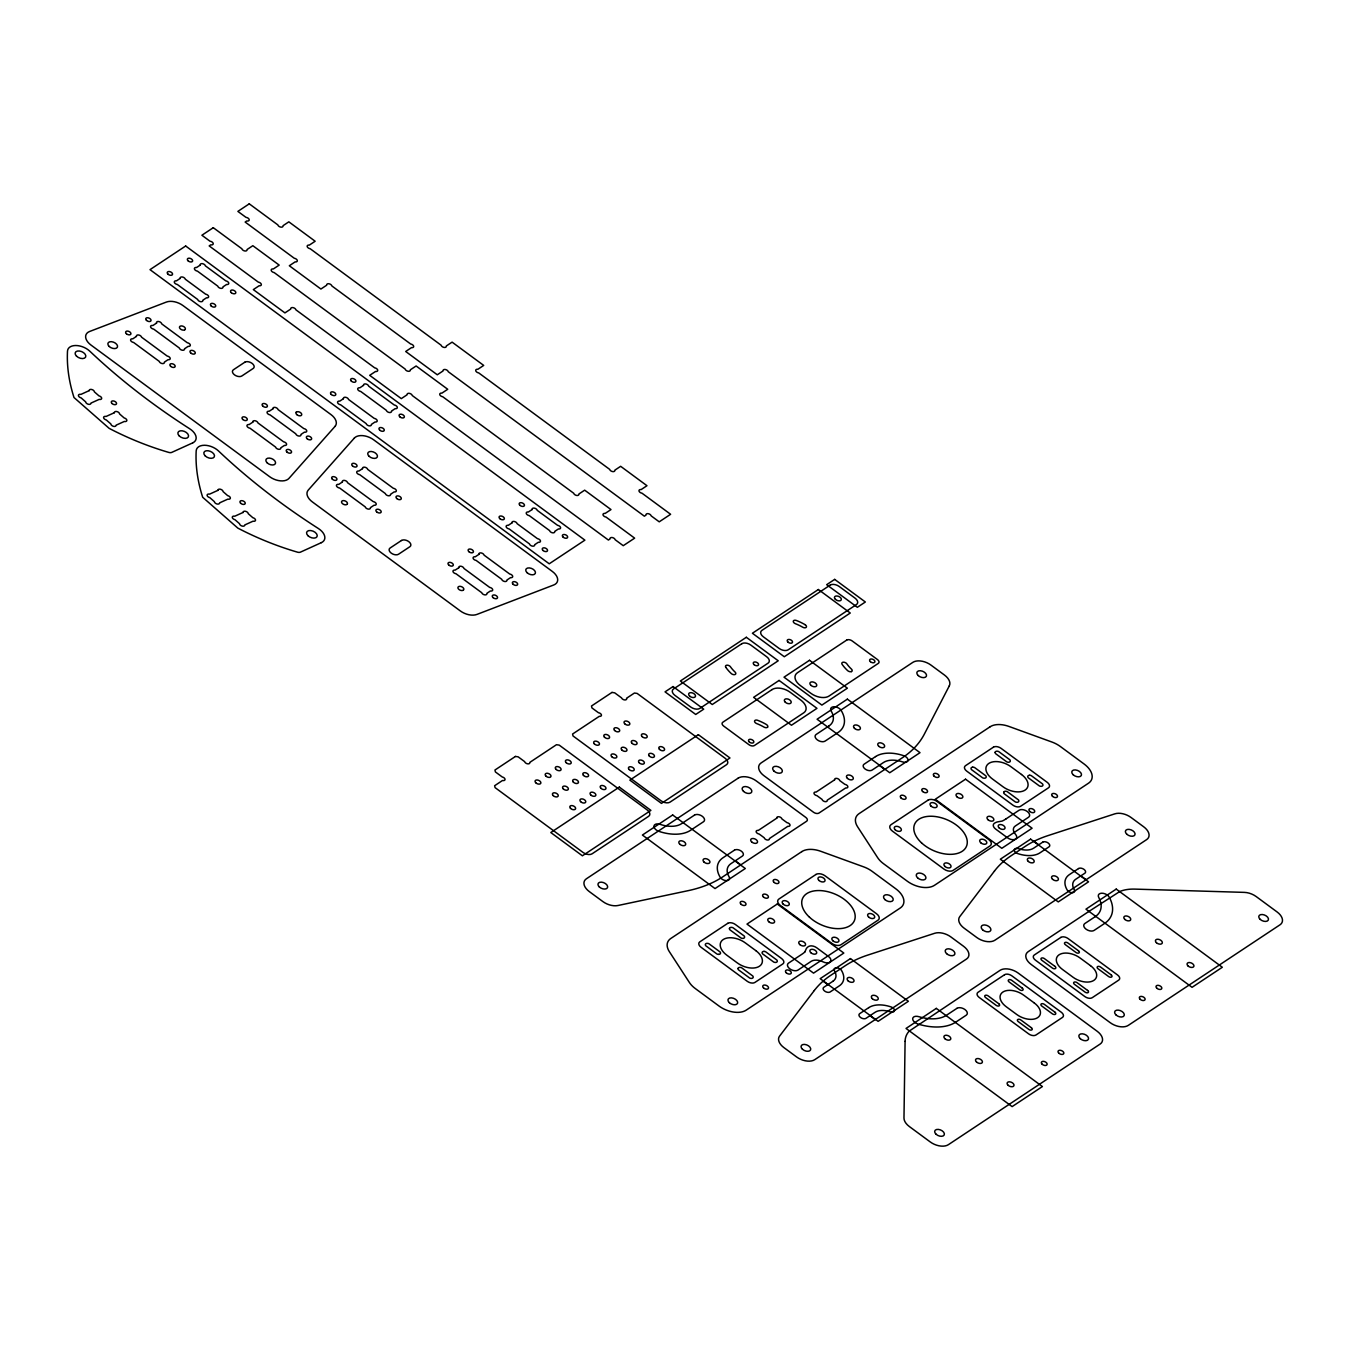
<?xml version="1.0" encoding="UTF-8"?>
<svg xmlns="http://www.w3.org/2000/svg" width="1350" height="1350" viewBox="0 0 1350 1350"><rect width="100%" height="100%" fill="white"/><g stroke="black" fill="none" stroke-linecap="round" stroke-linejoin="round"><path stroke-width="1.5" d="M804.904 951.851L806.372 948.544A17.061 10.193 23.2 0 1 808.093 946.823L808.734 946.418A6.143 3.679 23.2 0 1 816.683 947.751L828.512 956.475A6.143 3.679 23.2 0 1 830.284 961.858A6.143 3.679 23.2 0 1 823.179 961.892A11.036 6.598 23.2 0 0 811.232 961.301L798.002 970.076A6.143 3.679 23.2 0 1 789.851 968.861A6.143 3.679 23.2 0 1 788.535 963.107L801.765 954.332A44.533 26.612 23.2 0 0 804.938 951.868M1005.851 819.011L1019.098 810.236A6.143 3.679 23.2 0 1 1027.232 811.468A6.143 3.679 23.2 0 1 1028.565 817.222L1015.318 825.998A11.036 6.598 23.2 0 0 1015.537 834.367A6.143 3.679 23.2 0 1 1015.116 839.312A6.143 3.679 23.2 0 1 1007.505 837.793L995.676 829.086A6.143 3.679 23.2 0 1 994.174 823.449L994.798 823.028A17.061 10.193 23.2 0 1 997.346 821.931L1002.156 821.07A44.533 26.612 23.2 0 0 1005.834 818.994M972.743 767.171L973.941 767.306A1.957 1.181 23.2 0 1 974.919 767.779L985.449 775.541A1.957 1.181 23.2 0 1 986.091 776.267L986.243 776.942A3.257 1.941 23.2 0 1 984.504 778.224L983.323 778.089A1.957 1.181 23.2 0 1 982.344 777.617L971.798 769.854A1.957 1.181 23.2 0 1 971.173 769.129L971.004 768.454A3.257 1.941 23.2 0 1 972.743 767.171M718.824 954.399L717.626 954.264A1.957 1.181 23.2 0 1 716.631 953.775L706.101 946.013A1.957 1.181 23.2 0 1 705.476 945.304L705.308 944.629A3.257 1.941 23.2 0 1 707.046 943.346L708.227 943.464A1.957 1.181 23.2 0 1 709.222 943.954L719.752 951.716A1.957 1.181 23.2 0 1 720.377 952.425L720.546 953.1A3.257 1.941 23.2 0 1 718.808 954.382M1033.999 841.32L1038.741 844.796M1080.878 875.846L1086.142 879.728M879.525 765.534L884.79 769.416M735.548 860.996L740.812 864.877M823.095 981.146L827.837 984.639M869.974 1015.673L875.239 1019.554M296.274 412.138A4.944 2.953 23.2 0 1 296.595 411.919M184.832 329.754A3.071 1.839 23.2 0 0 184.258 326.953A3.071 1.839 23.2 0 0 180.225 326.194A4.944 2.953 23.2 0 0 179.904 326.396A3.071 1.839 23.2 0 0 180.681 329.198A3.071 1.839 23.2 0 0 184.629 329.889M346.832 504.478A3.071 1.839 23.2 0 1 342.849 503.921A3.071 1.839 23.2 0 1 341.972 501.069A4.944 2.953 23.2 0 1 342.309 500.85A3.071 1.839 23.2 0 1 346.241 501.559A3.071 1.839 23.2 0 1 347.034 504.343M463.202 590.22A3.071 1.839 23.2 0 1 459.219 589.663A3.071 1.839 23.2 0 1 458.342 586.811A4.944 2.953 23.2 0 1 458.663 586.592A3.071 1.839 23.2 0 1 462.611 587.284A3.071 1.839 23.2 0 1 463.404 590.085M905.091 1041.39L903.977 1118.087A13.686 8.184 23.2 0 0 909.377 1126.558L930.251 1141.948A13.686 8.184 23.2 0 0 948.375 1144.682L1100.132 1044.056A13.686 8.184 23.2 0 0 1097.179 1031.265L1018.187 973.063A13.686 8.184 23.2 0 0 1000.063 970.329L909.208 1031.113A41.057 24.536 23.2 0 0 905.091 1041.39M729.422 928.479L729.557 929.323A1.957 1.181 23.2 0 0 730.198 930.032L740.728 937.794A1.957 1.181 23.2 0 0 741.724 938.284L742.686 938.419A3.257 1.941 23.2 0 0 744.592 937.288L744.491 936.444A1.957 1.181 23.2 0 0 743.85 935.736L733.32 927.973A1.957 1.181 23.2 0 0 732.324 927.501L731.362 927.349A3.257 1.941 23.2 0 0 729.456 928.479M738.028 968.49L738.163 969.334A1.957 1.181 23.2 0 0 738.788 970.043L749.334 977.805A1.957 1.181 23.2 0 0 750.313 978.294L751.275 978.429A3.257 1.941 23.2 0 0 753.199 977.299L753.081 976.455A1.957 1.181 23.2 0 0 752.439 975.746L741.909 967.984A1.957 1.181 23.2 0 0 740.914 967.511L739.969 967.359A3.257 1.941 23.2 0 0 738.045 968.507M995.136 752.321L995.271 753.165A1.957 1.181 23.2 0 0 995.895 753.874L1006.442 761.636A1.957 1.181 23.2 0 0 1007.421 762.109L1008.382 762.261A3.257 1.941 23.2 0 0 1010.306 761.113L1010.188 760.286A1.957 1.181 23.2 0 0 1009.547 759.561L999.017 751.815A1.957 1.181 23.2 0 0 998.038 751.326L997.076 751.174A3.257 1.941 23.2 0 0 995.153 752.321M1003.658 792.366L1003.809 793.209A1.957 1.181 23.2 0 0 1004.434 793.918L1014.964 801.681A1.957 1.181 23.2 0 0 1015.959 802.17L1016.921 802.305A3.257 1.941 23.2 0 0 1018.828 801.174L1018.727 800.331A1.957 1.181 23.2 0 0 1018.086 799.622L1007.556 791.859A1.957 1.181 23.2 0 0 1006.56 791.387L1005.598 791.235A3.257 1.941 23.2 0 0 1003.691 792.383M949.337 685.8L924.429 733.961A157.359 94.044 23.2 0 1 902.677 757.553L818.961 813.054A4.101 2.447 23.2 0 1 813.527 812.244L764.016 775.761A13.686 8.184 23.2 0 1 761.062 762.969L912.836 662.361A13.686 8.184 23.2 0 1 930.943 665.077L944.494 675.067A13.686 8.184 23.2 0 1 949.337 685.8M814.32 990.495L779.558 1036.142A13.686 8.184 23.2 0 0 783.928 1047.617L796.601 1056.949A13.686 8.184 23.2 0 0 814.725 1059.683L966.482 959.057A13.686 8.184 23.2 0 0 963.546 946.266L950.873 936.934A13.686 8.184 23.2 0 0 934.706 933.272L867.662 955.125A157.359 94.044 23.2 0 0 845.167 965.773L830.706 975.358A157.359 94.044 23.2 0 0 814.32 990.495M994.478 871.037L959.732 916.684A13.686 8.184 23.2 0 0 964.103 928.159L976.776 937.491A13.686 8.184 23.2 0 0 994.899 940.224L1146.656 839.599A13.686 8.184 23.2 0 0 1143.703 826.808L1131.047 817.476A13.686 8.184 23.2 0 0 1114.881 813.831L1047.819 835.667A157.359 94.044 23.2 0 0 1025.325 846.315L1010.88 855.9A157.359 94.044 23.2 0 0 994.478 871.037M335.07 426.347L288.951 478.406A13.686 8.184 23.2 0 1 269.646 476.702L90.99 345.06A13.686 8.184 23.2 0 1 89.556 331.509L166.371 302.062A13.686 8.184 23.2 0 1 182.976 305.556L330.952 414.568A13.686 8.184 23.2 0 1 335.07 426.347M354.341 438.075L308.222 490.134A13.686 8.184 23.2 0 0 312.356 501.913L460.316 610.926A13.686 8.184 23.2 0 0 476.938 614.419L553.736 584.989A13.686 8.184 23.2 0 0 552.302 571.421L373.646 439.796A13.686 8.184 23.2 0 0 354.341 438.075M185.659 246.004L150.002 269.646L549.231 563.794L584.888 540.152L185.659 246.004M213.283 227.694L201.893 235.238L210.009 241.228A2.734 1.637 23.2 0 1 213.199 243.456A2.734 1.637 23.2 0 1 210.803 244.823L209.166 245.903L258.323 282.133A2.734 1.637 23.2 0 1 261.309 284.327A2.734 1.637 23.2 0 1 259.149 285.744L253.328 289.609L284.934 312.896L290.756 309.032A2.734 1.637 23.2 0 1 292.899 307.598A2.734 1.637 23.2 0 1 295.886 309.808L374.692 367.858A2.734 1.637 23.2 0 1 377.679 370.052A2.734 1.637 23.2 0 1 375.519 371.486L369.698 375.334L401.304 398.621L407.126 394.757A2.734 1.637 23.2 0 1 409.269 393.339A2.734 1.637 23.2 0 1 412.256 395.533L608.394 540.051L610.048 538.954A2.734 1.637 23.2 0 1 612.191 537.536A2.734 1.637 23.2 0 1 615.161 539.73L623.244 545.687L634.635 538.144L606.015 517.05A2.734 1.637 23.2 0 1 603.028 514.856A2.734 1.637 23.2 0 1 605.171 513.422L610.993 509.574L584.668 490.168L578.846 494.032A2.734 1.637 23.2 0 1 576.703 495.45A2.734 1.637 23.2 0 1 573.716 493.256L442.733 396.748A2.734 1.637 23.2 0 1 439.763 394.554A2.734 1.637 23.2 0 1 441.906 393.137L447.727 389.273L416.121 365.985L410.299 369.849A2.734 1.637 23.2 0 1 408.156 371.267A2.734 1.637 23.2 0 1 405.169 369.073L274.185 272.582A2.734 1.637 23.2 0 1 271.215 270.388A2.734 1.637 23.2 0 1 273.358 268.954L279.18 265.089L252.838 245.7L247.016 249.547A2.734 1.637 23.2 0 1 244.873 250.982A2.734 1.637 23.2 0 1 241.903 248.788L213.283 227.694M249.261 203.833L237.87 211.393L246.004 217.367A2.734 1.637 23.2 0 1 249.193 219.611A2.734 1.637 23.2 0 1 246.78 220.961L245.143 222.058L294.3 258.272A2.734 1.637 23.2 0 1 297.287 260.466A2.734 1.637 23.2 0 1 295.144 261.883L289.322 265.748L320.912 289.035L326.734 285.171A2.734 1.637 23.2 0 1 328.877 283.753A2.734 1.637 23.2 0 1 331.864 285.947L410.67 344.014A2.734 1.637 23.2 0 1 413.657 346.207A2.734 1.637 23.2 0 1 411.497 347.625L405.692 351.489L437.282 374.777L443.104 370.913A2.734 1.637 23.2 0 1 445.247 369.495A2.734 1.637 23.2 0 1 448.234 371.689L644.372 516.189L646.026 515.092A2.734 1.637 23.2 0 1 648.169 513.675A2.734 1.637 23.2 0 1 651.156 515.869L659.222 521.826L670.612 514.283L641.992 493.189A2.734 1.637 23.2 0 1 639.006 490.995A2.734 1.637 23.2 0 1 641.149 489.577L646.971 485.713L620.646 466.307L614.824 470.171A2.734 1.637 23.2 0 1 612.681 471.589A2.734 1.637 23.2 0 1 609.694 469.395L478.71 372.904A2.734 1.637 23.2 0 1 475.74 370.693A2.734 1.637 23.2 0 1 477.883 369.276L483.705 365.411L452.098 342.141L446.276 345.988A2.734 1.637 23.2 0 1 444.133 347.423A2.734 1.637 23.2 0 1 441.146 345.229L310.179 248.721A2.734 1.637 23.2 0 1 307.192 246.527A2.734 1.637 23.2 0 1 309.336 245.109L315.157 241.245L288.832 221.839L283.011 225.703A2.734 1.637 23.2 0 1 280.851 227.121A2.734 1.637 23.2 0 1 277.881 224.927L249.261 203.833M180.157 278.404L176.479 280.851A2.734 1.637 23.2 0 0 174.336 282.268A2.734 1.637 23.2 0 0 177.306 284.462L197.691 299.481A2.734 1.637 23.2 0 0 200.661 301.674A2.734 1.637 23.2 0 0 202.804 300.24L206.482 297.81A2.734 1.637 23.2 0 0 208.626 296.392A2.734 1.637 23.2 0 0 205.656 294.199L185.271 279.18A2.734 1.637 23.2 0 0 182.301 276.986A2.734 1.637 23.2 0 0 180.157 278.404M200.256 265.073L196.594 267.519A2.734 1.637 23.2 0 0 194.434 268.937A2.734 1.637 23.2 0 0 197.421 271.131L217.789 286.149A2.734 1.637 23.2 0 0 220.776 288.343A2.734 1.637 23.2 0 0 222.919 286.909L226.597 284.479A2.734 1.637 23.2 0 0 228.741 283.061A2.734 1.637 23.2 0 0 225.771 280.868L205.386 265.849A2.734 1.637 23.2 0 0 202.399 263.655A2.734 1.637 23.2 0 0 200.256 265.073M136.434 336.403L132.773 338.85A2.734 1.637 23.2 0 0 130.613 340.267A2.734 1.637 23.2 0 0 133.599 342.461L159.232 361.361A2.734 1.637 23.2 0 0 162.219 363.555A2.734 1.637 23.2 0 0 164.363 362.121L168.041 359.691A2.734 1.637 23.2 0 0 170.184 358.273A2.734 1.637 23.2 0 0 167.214 356.079L141.564 337.179A2.734 1.637 23.2 0 0 138.578 334.986A2.734 1.637 23.2 0 0 136.434 336.403M156.566 323.072L152.904 325.502A2.734 1.637 23.2 0 0 150.576 326.869A2.734 1.637 23.2 0 0 153.664 329.096L179.347 348.03A2.734 1.637 23.2 0 0 182.334 350.224A2.734 1.637 23.2 0 0 184.477 348.789L188.156 346.359A2.734 1.637 23.2 0 0 190.299 344.942A2.734 1.637 23.2 0 0 187.312 342.748L161.679 323.848A2.734 1.637 23.2 0 0 158.676 321.519A2.734 1.637 23.2 0 0 156.566 323.072M244.772 362.239L233.398 369.782A5.468 3.274 23.2 0 0 234.579 374.912A5.468 3.274 23.2 0 0 241.819 375.992L253.209 368.449A5.468 3.274 23.2 0 0 252.028 363.336A5.468 3.274 23.2 0 0 244.772 362.239M252.804 422.145L249.126 424.575A2.734 1.637 23.2 0 0 246.983 426.009A2.734 1.637 23.2 0 0 249.969 428.203L275.602 447.086A2.734 1.637 23.2 0 0 278.589 449.28A2.734 1.637 23.2 0 0 280.733 447.862L284.411 445.432A2.734 1.637 23.2 0 0 286.554 443.998A2.734 1.637 23.2 0 0 283.584 441.804L257.934 422.921A2.734 1.637 23.2 0 0 254.948 420.727A2.734 1.637 23.2 0 0 252.804 422.145M272.919 408.814L269.241 411.244A2.734 1.637 23.2 0 0 267.098 412.678A2.734 1.637 23.2 0 0 270.067 414.872L295.802 433.822A2.734 1.637 23.2 0 0 298.839 436.033A2.734 1.637 23.2 0 0 300.898 434.498L304.425 432.152A2.734 1.637 23.2 0 0 306.737 430.852A2.734 1.637 23.2 0 0 303.817 428.574L278.049 409.59A2.734 1.637 23.2 0 0 275.062 407.396A2.734 1.637 23.2 0 0 272.919 408.814M343.423 398.706L339.761 401.136A2.734 1.637 23.2 0 0 337.601 402.57A2.734 1.637 23.2 0 0 340.588 404.764L366.221 423.647A2.734 1.637 23.2 0 0 369.208 425.841A2.734 1.637 23.2 0 0 371.351 424.423L375.03 421.993A2.734 1.637 23.2 0 0 377.173 420.559A2.734 1.637 23.2 0 0 374.203 418.365L348.553 399.482A2.734 1.637 23.2 0 0 345.566 397.288A2.734 1.637 23.2 0 0 343.423 398.706M363.538 385.374L359.859 387.804A2.734 1.637 23.2 0 0 357.716 389.239A2.734 1.637 23.2 0 0 360.686 391.433L386.336 410.316A2.734 1.637 23.2 0 0 389.323 412.509A2.734 1.637 23.2 0 0 391.466 411.092L395.145 408.662A2.734 1.637 23.2 0 0 397.288 407.227A2.734 1.637 23.2 0 0 394.301 405.034L368.668 386.151A2.734 1.637 23.2 0 0 365.681 383.957A2.734 1.637 23.2 0 0 363.538 385.374M342.427 481.967L338.766 484.397A2.734 1.637 23.2 0 0 336.454 485.798A2.734 1.637 23.2 0 0 339.609 488.008L365.259 506.891A2.734 1.637 23.2 0 0 368.229 509.085A2.734 1.637 23.2 0 0 370.373 507.667L374.051 505.237A2.734 1.637 23.2 0 0 376.194 503.803A2.734 1.637 23.2 0 0 373.224 501.609L347.541 482.693A2.734 1.637 23.2 0 0 344.503 480.414A2.734 1.637 23.2 0 0 342.427 481.967M362.559 468.619L358.881 471.049A2.734 1.637 23.2 0 0 356.738 472.483A2.734 1.637 23.2 0 0 359.724 474.677L385.358 493.56A2.734 1.637 23.2 0 0 388.344 495.754A2.734 1.637 23.2 0 0 390.488 494.336L394.166 491.906A2.734 1.637 23.2 0 0 396.309 490.472A2.734 1.637 23.2 0 0 393.323 488.278L367.689 469.395A2.734 1.637 23.2 0 0 364.702 467.201A2.734 1.637 23.2 0 0 362.559 468.619M401.473 540.489L390.082 548.033A5.468 3.274 23.2 0 0 391.264 553.146A5.468 3.274 23.2 0 0 398.52 554.242L409.894 546.699A5.468 3.274 23.2 0 0 408.712 541.569A5.468 3.274 23.2 0 0 401.473 540.489M511.971 522.889L508.292 525.319A2.734 1.637 23.2 0 0 506.149 526.736A2.734 1.637 23.2 0 0 509.136 528.93L529.504 543.949A2.734 1.637 23.2 0 0 532.491 546.142A2.734 1.637 23.2 0 0 534.634 544.725L538.312 542.278A2.734 1.637 23.2 0 0 540.456 540.861A2.734 1.637 23.2 0 0 537.469 538.667L517.101 523.648A2.734 1.637 23.2 0 0 514.114 521.454A2.734 1.637 23.2 0 0 511.971 522.889M532.086 509.541L528.407 511.987A2.734 1.637 23.2 0 0 526.264 513.405A2.734 1.637 23.2 0 0 529.234 515.599L549.619 530.617A2.734 1.637 23.2 0 0 552.589 532.811A2.734 1.637 23.2 0 0 554.732 531.394L558.411 528.947A2.734 1.637 23.2 0 0 560.554 527.529A2.734 1.637 23.2 0 0 557.584 525.336L537.199 510.317A2.734 1.637 23.2 0 0 534.229 508.123A2.734 1.637 23.2 0 0 532.086 509.541M458.814 567.692L455.153 570.122A2.734 1.637 23.2 0 0 452.993 571.539A2.734 1.637 23.2 0 0 455.979 573.733L481.764 592.734A2.734 1.637 23.2 0 0 484.852 594.877A2.734 1.637 23.2 0 0 486.844 593.342L490.371 590.996A2.734 1.637 23.2 0 0 492.682 589.646A2.734 1.637 23.2 0 0 489.679 587.402L463.944 568.451A2.734 1.637 23.2 0 0 460.974 566.258A2.734 1.637 23.2 0 0 458.814 567.692M478.929 554.361L475.251 556.791A2.734 1.637 23.2 0 0 473.108 558.208A2.734 1.637 23.2 0 0 476.094 560.402L501.727 579.302A2.734 1.637 23.2 0 0 504.714 581.496A2.734 1.637 23.2 0 0 506.858 580.078L510.536 577.631A2.734 1.637 23.2 0 0 512.679 576.214A2.734 1.637 23.2 0 0 509.693 574.02L484.059 555.12A2.734 1.637 23.2 0 0 481.072 552.926A2.734 1.637 23.2 0 0 478.929 554.361M515.447 756.439L494.961 770.023L495.399 771.93L502.251 776.992A2.734 1.637 23.2 0 1 505.035 779.338A2.734 1.637 23.2 0 1 502.504 780.486L494.64 785.717L495.079 787.624L583.031 852.441A6.834 4.084 23.2 0 0 592.093 853.808L648.624 816.311A6.834 4.084 23.2 0 0 647.156 809.916L559.204 745.116L556.47 744.711L529.791 762.396A2.734 1.637 23.2 0 1 527.648 763.83A2.734 1.637 23.2 0 1 524.661 761.636L518.164 756.844L515.447 756.439M611.989 692.415L591.502 705.999L591.941 707.923L598.438 712.716A2.734 1.637 23.2 0 1 601.425 714.909A2.734 1.637 23.2 0 1 599.282 716.327L572.586 734.029L573.024 735.952L660.994 800.752A6.834 4.084 23.2 0 0 670.056 802.119L726.587 764.64A6.834 4.084 23.2 0 0 725.102 758.244L637.149 693.428L634.433 693.023L626.569 698.237A2.734 1.637 23.2 0 1 624.78 699.941A2.734 1.637 23.2 0 1 621.557 697.883L614.706 692.837L611.989 692.415M746.331 637.284L680.366 681.008L712.26 704.514L778.224 660.774L746.331 637.284M818.37 589.511L752.406 633.251L784.299 656.741L850.264 613.018L818.37 589.511M673.042 686.559L665.044 691.858L695.722 714.454L703.721 709.155L673.042 686.559M834.671 579.386L826.673 584.685L857.351 607.298L865.35 601.999L834.671 579.386M741.774 643.731L673.481 689.006A6.834 4.084 23.2 0 0 674.966 695.402L690.761 707.046A6.834 4.084 23.2 0 0 699.823 708.413L768.116 663.12A6.834 4.084 23.2 0 0 766.648 656.724L750.836 645.097A6.834 4.084 23.2 0 0 741.774 643.731M830.166 585.124L761.873 630.416A6.834 4.084 23.2 0 0 763.341 636.812L779.136 648.439A6.834 4.084 23.2 0 0 788.197 649.806L856.491 604.53A6.834 4.084 23.2 0 0 855.023 598.134L839.227 586.491A6.834 4.084 23.2 0 0 830.166 585.124M779.102 680.434L753.604 697.342L791.471 725.237L816.969 708.345L779.102 680.434M809.511 660.285L784.013 677.177L821.88 705.088L847.378 688.179L809.511 660.285M619.312 787.101L550.8 832.528L582.39 855.799L650.903 810.388L619.312 787.101M698.355 734.687L629.842 780.114L661.449 803.385L729.962 757.974L698.355 734.687M772.099 689.563L722.807 722.25A4.101 2.447 23.2 0 0 723.684 726.081L748.963 744.711A4.101 2.447 23.2 0 0 754.397 745.521L803.689 712.851A13.686 8.184 23.2 0 0 800.752 700.059L790.222 692.297A13.686 8.184 23.2 0 0 772.099 689.563M846.703 640.086L797.411 672.773A13.686 8.184 23.2 0 0 800.364 685.564L810.894 693.326A13.686 8.184 23.2 0 0 829.018 696.06L878.31 663.373A4.101 2.447 23.2 0 0 877.433 659.542L852.137 640.913A4.101 2.447 23.2 0 0 846.703 640.086M672.671 814.978L642.398 835.042L715.028 888.57L745.318 868.506L672.671 814.978M847.361 699.148L817.087 719.229L889.734 772.74L920.008 752.676L847.361 699.148M738.129 778.174L586.373 878.799A13.686 8.184 23.2 0 0 589.309 891.591L602.859 901.564A13.686 8.184 23.2 0 0 617.946 905.513L688.078 890.679A157.359 94.044 23.2 0 0 722.925 876.741L806.642 821.222A4.101 2.447 23.2 0 0 805.764 817.391L756.253 780.908A13.686 8.184 23.2 0 0 738.129 778.174M694.508 815.096L681.548 823.686A24.148 14.428 23.2 0 1 660.15 824.361A5.839 3.493 23.2 0 0 653.974 825.964A5.839 3.493 23.2 0 0 658.783 831.313A35.842 21.414 23.2 0 0 690.542 830.317L703.519 821.728A5.839 3.493 23.2 0 0 702.253 816.261A5.839 3.493 23.2 0 0 694.508 815.096M829.069 725.878L816.109 734.484A5.839 3.493 23.2 0 0 817.374 739.935A5.839 3.493 23.2 0 0 825.103 741.099L838.063 732.51A35.842 21.414 23.2 0 0 841.151 710.404A5.839 3.493 23.2 0 0 833.76 706.759A5.839 3.493 23.2 0 0 831.144 710.977A24.148 14.428 23.2 0 1 829.069 725.878M776.79 818.167L758.312 830.419A2.734 1.637 23.2 0 0 756.169 831.836A2.734 1.637 23.2 0 0 759.156 834.03L764.252 837.793A2.734 1.637 23.2 0 0 767.239 839.987A2.734 1.637 23.2 0 0 769.382 838.569L787.843 826.318A2.734 1.637 23.2 0 0 790.003 824.884A2.734 1.637 23.2 0 0 787.016 822.69L781.92 818.944A2.734 1.637 23.2 0 0 778.933 816.75A2.734 1.637 23.2 0 0 776.79 818.167M834.638 779.811L816.159 792.062A2.734 1.637 23.2 0 0 814.016 793.479A2.734 1.637 23.2 0 0 816.986 795.673L822.099 799.436A2.734 1.637 23.2 0 0 825.069 801.63A2.734 1.637 23.2 0 0 827.212 800.212L845.691 787.961A2.734 1.637 23.2 0 0 847.834 786.544A2.734 1.637 23.2 0 0 844.864 784.35L839.751 780.587A2.734 1.637 23.2 0 0 836.781 778.393A2.734 1.637 23.2 0 0 834.638 779.811M734.484 850.129L722.992 857.756A31.793 19.001 23.2 0 0 720.242 877.382A5.181 3.105 23.2 0 0 726.806 880.605A5.181 3.105 23.2 0 0 729.118 876.859A21.414 12.808 23.2 0 1 730.974 863.646L742.466 856.018A5.181 3.105 23.2 0 0 741.352 851.175A5.181 3.105 23.2 0 0 734.484 850.129M875.559 756.591L864.067 764.218A5.181 3.105 23.2 0 0 865.181 769.061A5.181 3.105 23.2 0 0 872.049 770.108L883.541 762.48A21.414 12.808 23.2 0 1 902.526 761.889A5.181 3.105 23.2 0 0 908.01 760.472A5.181 3.105 23.2 0 0 903.741 755.713A31.793 19.001 23.2 0 0 875.559 756.591M801.833 851.597L670.815 938.469A20.52 12.268 23.2 0 0 669.313 951.598L689.394 982.496A20.52 12.268 23.2 0 0 695.301 988.554L719.027 1006.037A20.52 12.268 23.2 0 0 746.212 1010.138L900.248 908.01A20.52 12.268 23.2 0 0 895.826 888.823L872.1 871.324A20.52 12.268 23.2 0 0 863.747 866.886L820.665 851.259A20.52 12.268 23.2 0 0 801.833 851.597M990.107 726.773L859.072 813.645A20.52 12.268 23.2 0 0 857.587 826.774L877.652 857.672A20.52 12.268 23.2 0 0 883.558 863.73L907.301 881.213A20.52 12.268 23.2 0 0 934.47 885.313L1088.522 783.186A20.52 12.268 23.2 0 0 1084.101 763.999L1060.374 746.516A20.52 12.268 23.2 0 0 1052.004 742.061L1008.939 726.435A20.52 12.268 23.2 0 0 990.107 726.773M727.751 923.332L699.773 941.878A5.754 3.442 23.2 0 0 701.021 947.244L747.259 981.315A5.754 3.442 23.2 0 0 754.869 982.463L782.848 963.917A5.754 3.442 23.2 0 0 781.616 958.551L735.362 924.48A5.754 3.442 23.2 0 0 727.751 923.332M993.431 747.174L965.452 765.72A5.754 3.442 23.2 0 0 966.701 771.103L1012.939 805.174A5.754 3.442 23.2 0 0 1020.549 806.321L1048.528 787.776A5.754 3.442 23.2 0 0 1047.296 782.392L1001.042 748.322A5.754 3.442 23.2 0 0 993.431 747.174M815.991 874.446L778.883 899.049A6.834 4.084 23.2 0 0 780.351 905.445L831.87 943.397A6.834 4.084 23.2 0 0 840.932 944.747L878.04 920.16A6.834 4.084 23.2 0 0 876.555 913.764L825.053 875.812A6.834 4.084 23.2 0 0 815.991 874.446M928.074 800.128L890.966 824.732A6.834 4.084 23.2 0 0 892.434 831.127L943.954 869.079A6.834 4.084 23.2 0 0 953.016 870.446L990.107 845.842A6.834 4.084 23.2 0 0 988.639 839.447L937.136 801.495A6.834 4.084 23.2 0 0 928.074 800.128M777.279 904.011L746.989 924.092L813.544 973.131L843.817 953.049L777.279 904.011M965.537 779.186L935.263 799.267L1001.818 848.306L1032.092 828.225L965.537 779.186M850.449 958.584L820.176 978.666L878.108 1021.342L908.381 1001.278L850.449 958.584M1030.607 839.143L1000.333 859.208L1058.265 901.901L1088.539 881.82L1030.607 839.143M832.967 981.231L823.854 987.272A4.101 2.447 23.2 0 0 824.732 991.119A4.101 2.447 23.2 0 0 830.183 991.929L839.278 985.888A25.161 15.036 23.2 0 0 841.455 970.363A4.101 2.447 23.2 0 0 836.258 967.798A4.101 2.447 23.2 0 0 834.418 970.768A16.942 10.125 23.2 0 1 832.967 981.231M1042.723 842.164L1033.611 848.205A16.942 10.125 23.2 0 1 1018.592 848.678A4.101 2.447 23.2 0 0 1014.238 849.791A4.101 2.447 23.2 0 0 1017.63 853.554A25.161 15.036 23.2 0 0 1039.939 852.862L1049.034 846.821A4.101 2.447 23.2 0 0 1048.157 842.991A4.101 2.447 23.2 0 0 1042.723 842.164M868.776 1007.623L859.68 1013.664A4.101 2.447 23.2 0 0 860.558 1017.495A4.101 2.447 23.2 0 0 865.991 1018.322L875.104 1012.281A16.942 10.125 23.2 0 1 890.123 1011.808A4.101 2.447 23.2 0 0 894.476 1010.694A4.101 2.447 23.2 0 0 891.084 1006.931A25.161 15.036 23.2 0 0 868.776 1007.623M1078.532 868.556L1069.436 874.581A25.161 15.036 23.2 0 0 1067.259 890.123A4.101 2.447 23.2 0 0 1072.457 892.688A4.101 2.447 23.2 0 0 1074.279 889.717A16.942 10.125 23.2 0 1 1075.747 879.238L1084.86 873.214A4.101 2.447 23.2 0 0 1083.966 869.366A4.101 2.447 23.2 0 0 1078.532 868.556M936.309 1008.382L906.036 1028.447L1012.112 1106.612L1042.403 1086.547L936.309 1008.382M1116.231 889.093L1085.957 909.158L1192.05 987.323L1222.324 967.258L1116.231 889.093M1088.741 911.537L1028.228 951.649A13.686 8.184 23.2 0 0 1031.164 964.44L1110.172 1022.659A13.686 8.184 23.2 0 0 1128.296 1025.376L1280.053 924.767A13.686 8.184 23.2 0 0 1277.117 911.976L1256.226 896.586A13.686 8.184 23.2 0 0 1244.413 892.384L1134.759 889.11A41.057 24.536 23.2 0 0 1119.876 891.456L1088.741 911.537M1004.569 974.717L978.007 992.317A5.468 3.274 23.2 0 0 979.189 997.431L1028.7 1033.914A5.468 3.274 23.2 0 0 1035.939 1035.011L1062.501 1017.394A5.468 3.274 23.2 0 0 1061.319 1012.281L1011.808 975.797A5.468 3.274 23.2 0 0 1004.569 974.717M1060.813 937.423L1034.252 955.024A5.468 3.274 23.2 0 0 1035.433 960.154L1084.928 996.621A5.468 3.274 23.2 0 0 1092.184 997.717L1118.745 980.1A5.468 3.274 23.2 0 0 1117.564 974.987L1068.053 938.52A5.468 3.274 23.2 0 0 1060.813 937.423M956.948 1008.332L946.451 1015.267A32.839 19.626 23.2 0 1 918.827 1016.668A6.041 3.611 23.2 0 0 912.684 1018.592A6.041 3.611 23.2 0 0 917.966 1024.026A44.921 26.848 23.2 0 0 955.766 1022.136L966.246 1015.183A6.041 3.611 23.2 0 0 964.946 1009.53A6.041 3.611 23.2 0 0 956.948 1008.332M1095.272 916.616L1084.793 923.569A6.041 3.611 23.2 0 0 1086.092 929.205A6.041 3.611 23.2 0 0 1094.091 930.42L1104.57 923.467A44.921 26.848 23.2 0 0 1109.278 897.193A6.041 3.611 23.2 0 0 1101.786 893.211A6.041 3.611 23.2 0 0 1098.714 897.396A32.839 19.626 23.2 0 1 1095.272 916.616M89.201 390.623L80.933 394.386A2.734 1.637 23.2 0 0 78.418 395.516A2.734 1.637 23.2 0 0 81.118 397.879L85.708 401.912A2.734 1.637 23.2 0 0 88.391 404.274A2.734 1.637 23.2 0 0 90.906 403.127L99.174 399.381A2.734 1.637 23.2 0 0 101.672 398.233A2.734 1.637 23.2 0 0 98.989 395.887L94.382 391.854A2.734 1.637 23.2 0 0 91.699 389.492A2.734 1.637 23.2 0 0 89.201 390.623M114.362 412.712L106.093 416.458A2.734 1.637 23.2 0 0 103.596 417.589A2.734 1.637 23.2 0 0 106.279 419.951L110.886 423.984A2.734 1.637 23.2 0 0 113.569 426.347A2.734 1.637 23.2 0 0 116.066 425.199L124.335 421.453A2.734 1.637 23.2 0 0 126.849 420.323A2.734 1.637 23.2 0 0 124.166 417.96L119.559 413.927A2.734 1.637 23.2 0 0 116.876 411.564A2.734 1.637 23.2 0 0 114.362 412.712M192.696 442.884L171.804 452.368A4.101 2.447 23.2 0 1 168.75 452.402A198.416 118.581 23.2 0 1 109.148 428.355L73.997 397.524A273.662 163.553 23.2 0 1 67.5 351.118A13.686 8.184 23.2 0 1 75.819 345.516A13.686 8.184 23.2 0 1 89.826 351.202A475.234 284.006 23.2 0 0 189.675 428.76A13.686 8.184 23.2 0 1 192.696 442.884M217.873 490.371L209.604 494.134A2.734 1.637 23.2 0 0 207.107 495.264A2.734 1.637 23.2 0 0 209.79 497.627L214.397 501.66A2.734 1.637 23.2 0 0 217.08 504.006A2.734 1.637 23.2 0 0 219.578 502.875L227.846 499.129A2.734 1.637 23.2 0 0 230.361 497.981A2.734 1.637 23.2 0 0 227.661 495.636L223.071 491.602A2.734 1.637 23.2 0 0 220.387 489.24A2.734 1.637 23.2 0 0 217.873 490.371M243.051 512.46L234.782 516.206A2.734 1.637 23.2 0 0 232.284 517.337A2.734 1.637 23.2 0 0 234.968 519.699L239.558 523.733A2.734 1.637 23.2 0 0 242.257 526.095A2.734 1.637 23.2 0 0 244.755 524.947L253.024 521.201A2.734 1.637 23.2 0 0 255.521 520.071A2.734 1.637 23.2 0 0 252.838 517.708L248.231 513.675A2.734 1.637 23.2 0 0 245.548 511.312A2.734 1.637 23.2 0 0 243.051 512.46M321.384 542.633L300.493 552.116A4.101 2.447 23.2 0 1 297.439 552.15A198.416 118.581 23.2 0 1 237.819 528.103L202.686 497.273A273.662 163.553 23.2 0 1 196.189 450.849A13.686 8.184 23.2 0 1 204.508 445.264A13.686 8.184 23.2 0 1 218.497 450.951A475.234 284.006 23.2 0 0 318.364 528.508A13.686 8.184 23.2 0 1 321.384 542.633M1029.696 775.271L1029.459 775.271A3.257 1.941 23.2 0 0 1027.738 776.571L1027.89 777.246A1.957 1.181 23.2 0 0 1028.514 777.954L1039.061 785.717A1.957 1.181 23.2 0 0 1040.04 786.189L1041.238 786.341A3.257 1.941 23.2 0 0 1042.959 785.042L1042.808 784.367A1.957 1.181 23.2 0 0 1042.166 783.658L1031.636 775.896A1.957 1.181 23.2 0 0 1030.658 775.406L1029.696 775.271M764.049 951.396L763.813 951.396A3.257 1.941 23.2 0 0 762.092 952.695L762.244 953.37A1.957 1.181 23.2 0 0 762.885 954.079L773.415 961.841A1.957 1.181 23.2 0 0 774.394 962.314L775.592 962.466A3.257 1.941 23.2 0 0 777.313 961.166L777.161 960.491A1.957 1.181 23.2 0 0 776.52 959.783L765.99 952.02A1.957 1.181 23.2 0 0 765.011 951.531L764.049 951.396M1021.511 774.495L1010.981 766.733A16.689 9.973 23.2 0 0 988.875 763.391A16.689 9.973 23.2 0 0 992.469 779.001L1002.999 786.763A16.689 9.973 23.2 0 0 1025.106 790.087A16.689 9.973 23.2 0 0 1021.511 774.495M1078.464 950.771L1067.934 943.026A2.295 1.367 23.2 0 0 1064.897 942.553A2.295 1.367 23.2 0 0 1065.386 944.696L1075.933 952.459A2.295 1.367 23.2 0 0 1078.954 952.914A2.295 1.367 23.2 0 0 1078.464 950.771M1111.118 974.835L1100.588 967.073A2.295 1.367 23.2 0 0 1097.55 966.617A2.295 1.367 23.2 0 0 1098.039 968.76L1108.586 976.522A2.295 1.367 23.2 0 0 1111.624 976.978A2.295 1.367 23.2 0 0 1111.118 974.835M1090.496 965.655L1079.949 957.909A15.728 9.399 23.2 0 0 1059.109 954.771A15.728 9.399 23.2 0 0 1062.501 969.469L1073.031 977.231A15.728 9.399 23.2 0 0 1093.871 980.37A15.728 9.399 23.2 0 0 1090.496 965.655M1054.941 966.381L1044.411 958.618A2.295 1.367 23.2 0 0 1041.373 958.162A2.295 1.367 23.2 0 0 1041.862 960.306L1052.409 968.068A2.295 1.367 23.2 0 0 1055.43 968.524A2.295 1.367 23.2 0 0 1054.941 966.381M1087.594 990.427L1077.064 982.665A2.295 1.367 23.2 0 0 1074.026 982.209A2.295 1.367 23.2 0 0 1074.516 984.353L1085.062 992.115A2.295 1.367 23.2 0 0 1088.1 992.571A2.295 1.367 23.2 0 0 1087.594 990.427M1022.22 988.065L1011.69 980.302A2.295 1.367 23.2 0 0 1008.653 979.847A2.295 1.367 23.2 0 0 1009.159 981.99L1019.689 989.752A2.295 1.367 23.2 0 0 1022.726 990.208A2.295 1.367 23.2 0 0 1022.22 988.065M1054.89 1012.129L1044.343 1004.366A2.295 1.367 23.2 0 0 1041.306 1003.911A2.295 1.367 23.2 0 0 1041.812 1006.054L1052.342 1013.816A2.295 1.367 23.2 0 0 1055.379 1014.272A2.295 1.367 23.2 0 0 1054.89 1012.129M1034.252 1002.949L1023.722 995.186A15.728 9.399 23.2 0 0 1002.881 992.048A15.728 9.399 23.2 0 0 1006.256 1006.763L1016.803 1014.525A15.728 9.399 23.2 0 0 1037.644 1017.664A15.728 9.399 23.2 0 0 1034.252 1002.949M998.696 1003.658L988.166 995.895A2.295 1.367 23.2 0 0 985.129 995.439A2.295 1.367 23.2 0 0 985.635 997.582L996.165 1005.345A2.295 1.367 23.2 0 0 999.202 1005.801A2.295 1.367 23.2 0 0 998.696 1003.658M1031.366 1027.721L1020.819 1019.959A2.295 1.367 23.2 0 0 1017.782 1019.503A2.295 1.367 23.2 0 0 1018.288 1021.646L1028.818 1029.409A2.295 1.367 23.2 0 0 1031.856 1029.864A2.295 1.367 23.2 0 0 1031.366 1027.721M755.831 950.636L745.301 942.874A16.689 9.973 23.2 0 0 723.195 939.549A16.689 9.973 23.2 0 0 726.789 955.159L737.319 962.921A16.689 9.973 23.2 0 0 759.426 966.246A16.689 9.973 23.2 0 0 755.831 950.636M976.489 1061.978A3.662 2.194 23.2 0 0 982.311 1062.467A3.662 2.194 23.2 0 0 978.075 1058.535A3.662 2.194 23.2 0 0 976.489 1061.978M1008.079 1085.265A3.662 2.194 23.2 0 0 1013.901 1085.754A3.662 2.194 23.2 0 0 1009.682 1081.822A3.662 2.194 23.2 0 0 1008.079 1085.265M944.882 1038.69A3.662 2.194 23.2 0 0 950.704 1039.179A3.662 2.194 23.2 0 0 946.468 1035.247A3.662 2.194 23.2 0 0 944.882 1038.69M936.056 1134.219A5.13 3.071 23.2 0 0 944.224 1134.911A5.13 3.071 23.2 0 0 938.284 1129.393A5.13 3.071 23.2 0 0 936.056 1134.219M1080.236 1038.639A5.13 3.071 23.2 0 0 1088.387 1039.331A5.13 3.071 23.2 0 0 1082.464 1033.813A5.13 3.071 23.2 0 0 1080.236 1038.639M1042.166 1064.239A3.071 1.839 23.2 0 0 1047.06 1064.661A3.071 1.839 23.2 0 0 1043.499 1061.353A3.071 1.839 23.2 0 0 1042.166 1064.239M1058.856 1053.186A3.071 1.839 23.2 0 0 1063.749 1053.591A3.071 1.839 23.2 0 0 1060.189 1050.283A3.071 1.839 23.2 0 0 1058.856 1053.186M1140.142 999.287A3.071 1.839 23.2 0 0 1145.036 999.709A3.071 1.839 23.2 0 0 1141.476 996.401A3.071 1.839 23.2 0 0 1140.142 999.287M1156.832 988.217A3.071 1.839 23.2 0 0 1161.726 988.639A3.071 1.839 23.2 0 0 1158.165 985.331A3.071 1.839 23.2 0 0 1156.832 988.217M1115.994 1014.93A5.13 3.071 23.2 0 0 1124.145 1015.622A5.13 3.071 23.2 0 0 1118.205 1010.104A5.13 3.071 23.2 0 0 1115.994 1014.93M1260.158 919.35A5.13 3.071 23.2 0 0 1268.325 920.025A5.13 3.071 23.2 0 0 1262.385 914.524A5.13 3.071 23.2 0 0 1260.158 919.35M1124.803 919.401A3.662 2.194 23.2 0 0 1130.625 919.89A3.662 2.194 23.2 0 0 1126.389 915.958A3.662 2.194 23.2 0 0 1124.803 919.401M1188.017 965.959A3.662 2.194 23.2 0 0 1193.839 966.465A3.662 2.194 23.2 0 0 1189.603 962.533A3.662 2.194 23.2 0 0 1188.017 965.959M1156.41 942.688A3.662 2.194 23.2 0 0 1162.232 943.177A3.662 2.194 23.2 0 0 1157.996 939.246A3.662 2.194 23.2 0 0 1156.41 942.688M946.586 953.64A5.13 3.071 23.2 0 0 954.754 954.332A5.13 3.071 23.2 0 0 948.814 948.814A5.13 3.071 23.2 0 0 946.586 953.64M848.104 980.859A3.662 2.194 23.2 0 0 853.926 981.349A3.662 2.194 23.2 0 0 849.707 977.417A3.662 2.194 23.2 0 0 848.104 980.859M872.336 998.713A3.662 2.194 23.2 0 0 878.158 999.202A3.662 2.194 23.2 0 0 873.923 995.271A3.662 2.194 23.2 0 0 872.336 998.713M802.423 1049.22A5.13 3.071 23.2 0 0 810.574 1049.912A5.13 3.071 23.2 0 0 804.651 1044.411A5.13 3.071 23.2 0 0 802.423 1049.22M1126.761 834.182A5.13 3.071 23.2 0 0 1134.911 834.874A5.13 3.071 23.2 0 0 1128.988 829.356A5.13 3.071 23.2 0 0 1126.761 834.182M1052.511 879.255A3.662 2.194 23.2 0 0 1058.316 879.744A3.662 2.194 23.2 0 0 1054.097 875.812A3.662 2.194 23.2 0 0 1052.511 879.255M1028.278 861.401A3.662 2.194 23.2 0 0 1034.1 861.908A3.662 2.194 23.2 0 0 1029.864 857.976A3.662 2.194 23.2 0 0 1028.278 861.401M982.581 929.779A5.13 3.071 23.2 0 0 990.748 930.471A5.13 3.071 23.2 0 0 984.808 924.952A5.13 3.071 23.2 0 0 982.581 929.779M810.861 952.729A3.628 2.16 23.2 0 0 816.615 953.218A3.628 2.16 23.2 0 0 812.43 949.32A3.628 2.16 23.2 0 0 810.861 952.729M773.989 882.343A3.071 1.839 23.2 0 0 778.883 882.765A3.071 1.839 23.2 0 0 775.339 879.457A3.071 1.839 23.2 0 0 773.989 882.343M729.354 1002.696A5.13 3.071 23.2 0 0 737.505 1003.388A5.13 3.071 23.2 0 0 731.582 997.869A5.13 3.071 23.2 0 0 729.354 1002.696M741.032 904.264A3.071 1.839 23.2 0 0 745.926 904.669A3.071 1.839 23.2 0 0 742.365 901.361A3.071 1.839 23.2 0 0 741.032 904.264M763.442 896.991A3.071 1.839 23.2 0 0 768.336 897.396A3.071 1.839 23.2 0 0 764.775 894.088A3.071 1.839 23.2 0 0 763.442 896.991M786.308 972.844A3.071 1.839 23.2 0 0 791.201 973.249A3.071 1.839 23.2 0 0 787.658 969.941A3.071 1.839 23.2 0 0 786.308 972.844M884.908 899.573A5.13 3.071 23.2 0 0 893.059 900.248A5.13 3.071 23.2 0 0 887.136 894.746A5.13 3.071 23.2 0 0 884.908 899.573M763.543 987.93A3.071 1.839 23.2 0 0 768.437 988.352A3.071 1.839 23.2 0 0 764.893 985.044A3.071 1.839 23.2 0 0 763.543 987.93M868.624 917.038A3.763 2.244 23.2 0 0 874.614 917.544A3.763 2.244 23.2 0 0 870.261 913.511A3.763 2.244 23.2 0 0 868.624 917.038M818.977 880.453A3.763 2.244 23.2 0 0 824.951 880.959A3.763 2.244 23.2 0 0 820.614 876.926A3.763 2.244 23.2 0 0 818.977 880.453M783.202 904.179A3.763 2.244 23.2 0 0 789.193 904.686A3.763 2.244 23.2 0 0 784.839 900.636A3.763 2.244 23.2 0 0 783.202 904.179M832.866 940.764A3.763 2.244 23.2 0 0 838.839 941.271A3.763 2.244 23.2 0 0 834.502 937.221A3.763 2.244 23.2 0 0 832.866 940.764M809.443 917.173A28.181 16.841 23.2 0 0 854.246 920.953A28.181 16.841 23.2 0 0 821.678 890.679A28.181 16.841 23.2 0 0 809.443 917.173M799.723 944.528A3.628 2.16 23.2 0 0 805.477 945A3.628 2.16 23.2 0 0 801.292 941.119A3.628 2.16 23.2 0 0 799.723 944.528M768.741 921.696A3.628 2.16 23.2 0 0 774.512 922.185A3.628 2.16 23.2 0 0 770.327 918.287A3.628 2.16 23.2 0 0 768.741 921.696M957.015 796.871A3.628 2.16 23.2 0 0 962.769 797.361A3.628 2.16 23.2 0 0 958.584 793.462A3.628 2.16 23.2 0 0 957.015 796.871M987.981 819.703A3.628 2.16 23.2 0 0 993.752 820.192A3.628 2.16 23.2 0 0 989.55 816.294A3.628 2.16 23.2 0 0 987.981 819.703M921.527 842.856A28.181 16.841 23.2 0 0 966.33 846.653A28.181 16.841 23.2 0 0 933.761 816.362A28.181 16.841 23.2 0 0 921.527 842.856M980.707 842.737A3.763 2.244 23.2 0 0 986.698 843.244A3.763 2.244 23.2 0 0 982.344 839.194A3.763 2.244 23.2 0 0 980.707 842.737M931.061 806.153A3.763 2.244 23.2 0 0 937.035 806.659A3.763 2.244 23.2 0 0 932.681 802.609A3.763 2.244 23.2 0 0 931.061 806.153M895.286 829.862A3.763 2.244 23.2 0 0 901.26 830.368A3.763 2.244 23.2 0 0 896.923 826.318A3.763 2.244 23.2 0 0 895.286 829.862M944.949 866.447A3.763 2.244 23.2 0 0 950.923 866.953A3.763 2.244 23.2 0 0 946.569 862.903A3.763 2.244 23.2 0 0 944.949 866.447M1052.511 796.348A3.071 1.839 23.2 0 0 1057.404 796.753A3.071 1.839 23.2 0 0 1053.861 793.446A3.071 1.839 23.2 0 0 1052.511 796.348M917.612 877.871A5.13 3.071 23.2 0 0 925.779 878.563A5.13 3.071 23.2 0 0 919.839 873.062A5.13 3.071 23.2 0 0 917.612 877.871M1029.746 811.434A3.071 1.839 23.2 0 0 1034.64 811.856A3.071 1.839 23.2 0 0 1031.096 808.549A3.071 1.839 23.2 0 0 1029.746 811.434M922.573 791.471A3.071 1.839 23.2 0 0 927.467 791.893A3.071 1.839 23.2 0 0 923.906 788.586A3.071 1.839 23.2 0 0 922.573 791.471M934.149 776.216A3.071 1.839 23.2 0 0 939.043 776.638A3.071 1.839 23.2 0 0 935.483 773.331A3.071 1.839 23.2 0 0 934.149 776.216M1073.166 774.748A5.13 3.071 23.2 0 0 1081.333 775.44A5.13 3.071 23.2 0 0 1075.393 769.922A5.13 3.071 23.2 0 0 1073.166 774.748M901.108 798.069A3.071 1.839 23.2 0 0 906.002 798.491A3.071 1.839 23.2 0 0 902.441 795.184A3.071 1.839 23.2 0 0 901.108 798.069M999.186 827.955A3.628 2.16 23.2 0 0 1004.94 828.444A3.628 2.16 23.2 0 0 1000.755 824.546A3.628 2.16 23.2 0 0 999.186 827.955M704.025 862.076A3.662 2.194 23.2 0 0 709.847 862.566A3.662 2.194 23.2 0 0 705.611 858.634A3.662 2.194 23.2 0 0 704.025 862.076M679.792 844.222A3.662 2.194 23.2 0 0 685.614 844.712A3.662 2.194 23.2 0 0 681.379 840.78A3.662 2.194 23.2 0 0 679.792 844.222M743.513 791.387A5.13 3.071 23.2 0 0 751.68 792.079A5.13 3.071 23.2 0 0 745.74 786.561A5.13 3.071 23.2 0 0 743.513 791.387M599.349 886.984A5.13 3.071 23.2 0 0 607.5 887.659A5.13 3.071 23.2 0 0 601.56 882.158A5.13 3.071 23.2 0 0 599.349 886.984M751.663 841.911A3.628 2.16 23.2 0 0 757.434 842.4A3.628 2.16 23.2 0 0 753.233 838.502A3.628 2.16 23.2 0 0 751.663 841.911M847.446 778.41A3.628 2.16 23.2 0 0 853.217 778.899A3.628 2.16 23.2 0 0 849.032 775.001A3.628 2.16 23.2 0 0 847.446 778.41M918.219 675.557A5.13 3.071 23.2 0 0 926.37 676.249A5.13 3.071 23.2 0 0 920.447 670.731A5.13 3.071 23.2 0 0 918.219 675.557M774.039 771.154A5.13 3.071 23.2 0 0 782.19 771.846A5.13 3.071 23.2 0 0 776.267 766.327A5.13 3.071 23.2 0 0 774.039 771.154M854.499 728.392A3.662 2.194 23.2 0 0 860.304 728.882A3.662 2.194 23.2 0 0 856.086 724.95A3.662 2.194 23.2 0 0 854.499 728.392M878.715 746.246A3.662 2.194 23.2 0 0 884.537 746.736A3.662 2.194 23.2 0 0 880.301 742.804A3.662 2.194 23.2 0 0 878.715 746.246M604.462 737.167A3.071 1.839 23.2 0 0 609.441 737.859A3.071 1.839 23.2 0 0 606.167 734.451A3.071 1.839 23.2 0 0 604.462 737.167M631.952 743.259A3.071 1.839 23.2 0 0 636.93 743.951A3.071 1.839 23.2 0 0 633.673 740.542A3.071 1.839 23.2 0 0 631.952 743.259M649.333 756.067A3.071 1.839 23.2 0 0 654.311 756.759A3.071 1.839 23.2 0 0 651.054 753.351A3.071 1.839 23.2 0 0 649.333 756.067M639.208 762.767A3.071 1.839 23.2 0 0 644.203 763.459A3.071 1.839 23.2 0 0 640.929 760.05A3.071 1.839 23.2 0 0 639.208 762.767M621.827 749.976A3.071 1.839 23.2 0 0 626.822 750.667A3.071 1.839 23.2 0 0 623.548 747.259A3.071 1.839 23.2 0 0 621.827 749.976M614.571 730.451A3.071 1.839 23.2 0 0 619.549 731.143A3.071 1.839 23.2 0 0 616.292 727.734A3.071 1.839 23.2 0 0 614.571 730.451M594.337 743.867A3.071 1.839 23.2 0 0 599.316 744.559A3.071 1.839 23.2 0 0 596.042 741.15A3.071 1.839 23.2 0 0 594.337 743.867M642.077 736.56A3.071 1.839 23.2 0 0 647.055 737.252A3.071 1.839 23.2 0 0 643.781 733.826A3.071 1.839 23.2 0 0 642.077 736.56M659.458 749.351A3.071 1.839 23.2 0 0 664.436 750.043A3.071 1.839 23.2 0 0 661.163 746.634A3.071 1.839 23.2 0 0 659.458 749.351M629.1 769.483A3.071 1.839 23.2 0 0 634.078 770.175A3.071 1.839 23.2 0 0 630.804 766.766A3.071 1.839 23.2 0 0 629.1 769.483M611.719 756.675A3.071 1.839 23.2 0 0 616.697 757.367A3.071 1.839 23.2 0 0 613.423 753.958A3.071 1.839 23.2 0 0 611.719 756.675M624.696 723.752A3.071 1.839 23.2 0 0 629.674 724.444A3.071 1.839 23.2 0 0 626.4 721.035A3.071 1.839 23.2 0 0 624.696 723.752M535.731 782.73A3.071 1.839 23.2 0 0 540.709 783.422A3.071 1.839 23.2 0 0 537.452 780.013A3.071 1.839 23.2 0 0 535.731 782.73M583.47 775.406A3.071 1.839 23.2 0 0 588.448 776.098A3.071 1.839 23.2 0 0 585.174 772.689A3.071 1.839 23.2 0 0 583.47 775.406M600.851 788.214A3.071 1.839 23.2 0 0 605.829 788.906A3.071 1.839 23.2 0 0 602.556 785.498A3.071 1.839 23.2 0 0 600.851 788.214M570.493 808.329A3.071 1.839 23.2 0 0 575.471 809.021A3.071 1.839 23.2 0 0 572.214 805.612A3.071 1.839 23.2 0 0 570.493 808.329M553.112 795.538A3.071 1.839 23.2 0 0 558.09 796.23A3.071 1.839 23.2 0 0 554.833 792.821A3.071 1.839 23.2 0 0 553.112 795.538M566.089 762.598A3.071 1.839 23.2 0 0 571.067 763.29A3.071 1.839 23.2 0 0 567.793 759.881A3.071 1.839 23.2 0 0 566.089 762.598M545.856 776.014A3.071 1.839 23.2 0 0 550.834 776.706A3.071 1.839 23.2 0 0 547.56 773.297A3.071 1.839 23.2 0 0 545.856 776.014M573.345 782.123A3.071 1.839 23.2 0 0 578.323 782.814A3.071 1.839 23.2 0 0 575.066 779.406A3.071 1.839 23.2 0 0 573.345 782.123M590.726 794.914A3.071 1.839 23.2 0 0 595.704 795.606A3.071 1.839 23.2 0 0 592.447 792.197A3.071 1.839 23.2 0 0 590.726 794.914M580.618 801.63A3.071 1.839 23.2 0 0 585.596 802.322A3.071 1.839 23.2 0 0 582.322 798.913A3.071 1.839 23.2 0 0 580.618 801.63M563.237 788.822A3.071 1.839 23.2 0 0 568.215 789.514A3.071 1.839 23.2 0 0 564.941 786.105A3.071 1.839 23.2 0 0 563.237 788.822M555.964 769.314A3.071 1.839 23.2 0 0 560.942 770.006A3.071 1.839 23.2 0 0 557.685 766.597A3.071 1.839 23.2 0 0 555.964 769.314M851.394 671.591A2.852 1.704 23.2 0 0 851.428 669.077A30.763 18.394 23.2 0 1 846.855 663.846A2.852 1.704 23.2 0 0 843.176 662.209A2.852 1.704 23.2 0 0 842.147 664.386A36.45 21.786 23.2 0 0 847.581 670.579A2.852 1.704 23.2 0 0 851.394 671.591M810.894 685.311A3.628 2.16 23.2 0 0 816.649 685.8A3.628 2.16 23.2 0 0 812.464 681.902A3.628 2.16 23.2 0 0 810.894 685.311M870.379 661.652A2.801 1.671 23.2 0 0 874.834 662.023A2.801 1.671 23.2 0 0 871.594 659.002A2.801 1.671 23.2 0 0 870.379 661.652M749.284 741.943A2.801 1.671 23.2 0 0 753.739 742.314A2.801 1.671 23.2 0 0 750.499 739.294A2.801 1.671 23.2 0 0 749.284 741.943M785.329 702.253A3.628 2.16 23.2 0 0 791.1 702.742A3.628 2.16 23.2 0 0 786.915 698.844A3.628 2.16 23.2 0 0 785.329 702.253M805.005 624.628A36.416 21.769 23.2 0 0 796.449 620.511A2.801 1.671 23.2 0 0 793.327 621.101A2.801 1.671 23.2 0 0 795.437 623.717A30.797 18.411 23.2 0 1 802.676 627.193A2.801 1.671 23.2 0 0 806.22 627.311A2.801 1.671 23.2 0 0 805.005 624.628M835.447 599.4A3.628 2.16 23.2 0 0 841.219 599.889A3.628 2.16 23.2 0 0 837.034 595.991A3.628 2.16 23.2 0 0 835.447 599.4M787.978 642.094A2.801 1.671 23.2 0 0 792.433 642.465A2.801 1.671 23.2 0 0 789.193 639.444A2.801 1.671 23.2 0 0 787.978 642.094M754.026 664.605A2.801 1.671 23.2 0 0 758.481 664.976A2.801 1.671 23.2 0 0 755.241 661.956A2.801 1.671 23.2 0 0 754.026 664.605M689.631 696.077A3.628 2.16 23.2 0 0 695.402 696.566A3.628 2.16 23.2 0 0 691.217 692.668A3.628 2.16 23.2 0 0 689.631 696.077M725.827 667.339A36.416 21.769 23.2 0 0 731.244 673.532A2.801 1.671 23.2 0 0 735.008 674.528A2.801 1.671 23.2 0 0 735.041 672.03A30.797 18.411 23.2 0 1 730.468 666.799A2.801 1.671 23.2 0 0 726.84 665.196A2.801 1.671 23.2 0 0 725.827 667.339M767.559 727.178A2.852 1.704 23.2 0 0 766.327 724.461A36.45 21.786 23.2 0 0 757.755 720.343A2.852 1.704 23.2 0 0 754.599 720.951A2.852 1.704 23.2 0 0 756.726 723.6A30.763 18.394 23.2 0 1 763.965 727.076A2.852 1.704 23.2 0 0 767.559 727.178M563.119 537.131A2.801 1.671 23.2 0 0 567.574 537.502A2.801 1.671 23.2 0 0 564.334 534.499A2.801 1.671 23.2 0 0 563.119 537.131M543.004 550.462A2.801 1.671 23.2 0 0 547.459 550.834A2.801 1.671 23.2 0 0 544.219 547.83A2.801 1.671 23.2 0 0 543.004 550.462M519.919 505.305A2.801 1.671 23.2 0 0 524.374 505.693A2.801 1.671 23.2 0 0 521.134 502.673A2.801 1.671 23.2 0 0 519.919 505.305M499.821 518.636A2.801 1.671 23.2 0 0 504.276 519.024A2.801 1.671 23.2 0 0 501.036 516.004A2.801 1.671 23.2 0 0 499.821 518.636M399.836 416.829A2.801 1.671 23.2 0 0 404.291 417.218A2.801 1.671 23.2 0 0 401.051 414.197A2.801 1.671 23.2 0 0 399.836 416.829M379.721 430.161A2.801 1.671 23.2 0 0 384.193 430.549A2.801 1.671 23.2 0 0 380.936 427.528A2.801 1.671 23.2 0 0 379.721 430.161M351.371 381.139A2.801 1.671 23.2 0 0 355.843 381.51A2.801 1.671 23.2 0 0 352.603 378.506A2.801 1.671 23.2 0 0 351.371 381.139M331.273 394.47A2.801 1.671 23.2 0 0 335.728 394.841A2.801 1.671 23.2 0 0 332.488 391.837A2.801 1.671 23.2 0 0 331.273 394.47M188.106 260.837A2.801 1.671 23.2 0 0 192.561 261.208A2.801 1.671 23.2 0 0 189.321 258.204A2.801 1.671 23.2 0 0 188.106 260.837M231.289 292.663A2.801 1.671 23.2 0 0 235.744 293.034A2.801 1.671 23.2 0 0 232.504 290.031A2.801 1.671 23.2 0 0 231.289 292.663M167.991 274.168A2.801 1.671 23.2 0 0 172.463 274.556A2.801 1.671 23.2 0 0 169.206 271.536A2.801 1.671 23.2 0 0 167.991 274.168M211.191 305.994A2.801 1.671 23.2 0 0 215.646 306.366A2.801 1.671 23.2 0 0 212.406 303.362A2.801 1.671 23.2 0 0 211.191 305.994M242.764 419.462A2.801 1.671 23.2 0 0 247.219 419.833A2.801 1.671 23.2 0 0 243.979 416.829A2.801 1.671 23.2 0 0 242.764 419.462M296.764 414.585A3.071 1.839 23.2 0 0 301.657 414.973A3.071 1.839 23.2 0 0 298.063 411.683A3.071 1.839 23.2 0 0 296.764 414.585M267.249 462.915A5.13 3.071 23.2 0 0 275.4 463.607A5.13 3.071 23.2 0 0 269.477 458.089A5.13 3.071 23.2 0 0 267.249 462.915M109.232 346.494A5.13 3.071 23.2 0 0 117.399 347.186A5.13 3.071 23.2 0 0 111.459 341.685A5.13 3.071 23.2 0 0 109.232 346.494M126.394 333.72A2.801 1.671 23.2 0 0 130.849 334.108A2.801 1.671 23.2 0 0 127.609 331.087A2.801 1.671 23.2 0 0 126.394 333.72M307.108 438.716A2.801 1.671 23.2 0 0 311.563 439.104A2.801 1.671 23.2 0 0 308.323 436.084A2.801 1.671 23.2 0 0 307.108 438.716M170.64 366.323A2.801 1.671 23.2 0 0 175.095 366.694A2.801 1.671 23.2 0 0 171.855 363.69A2.801 1.671 23.2 0 0 170.64 366.323M146.492 320.389A2.801 1.671 23.2 0 0 150.964 320.777A2.801 1.671 23.2 0 0 147.724 317.756A2.801 1.671 23.2 0 0 146.492 320.389M262.862 406.131A2.801 1.671 23.2 0 0 267.334 406.502A2.801 1.671 23.2 0 0 264.077 403.498A2.801 1.671 23.2 0 0 262.862 406.131M286.993 452.064A2.801 1.671 23.2 0 0 291.465 452.436A2.801 1.671 23.2 0 0 288.225 449.415A2.801 1.671 23.2 0 0 286.993 452.064M190.738 352.991A2.801 1.671 23.2 0 0 195.193 353.363A2.801 1.671 23.2 0 0 191.953 350.359A2.801 1.671 23.2 0 0 190.738 352.991M376.65 511.852A2.801 1.671 23.2 0 0 381.105 512.241A2.801 1.671 23.2 0 0 377.865 509.22A2.801 1.671 23.2 0 0 376.65 511.852M513.118 584.263A2.801 1.671 23.2 0 0 517.59 584.634A2.801 1.671 23.2 0 0 514.333 581.631A2.801 1.671 23.2 0 0 513.118 584.263M448.774 565.009A2.801 1.671 23.2 0 0 453.229 565.38A2.801 1.671 23.2 0 0 449.989 562.359A2.801 1.671 23.2 0 0 448.774 565.009M332.404 479.267A2.801 1.671 23.2 0 0 336.859 479.638A2.801 1.671 23.2 0 0 333.619 476.634A2.801 1.671 23.2 0 0 332.404 479.267M396.748 498.521A2.801 1.671 23.2 0 0 401.22 498.909A2.801 1.671 23.2 0 0 397.963 495.889A2.801 1.671 23.2 0 0 396.748 498.521M493.02 597.594A2.801 1.671 23.2 0 0 497.475 597.966A2.801 1.671 23.2 0 0 494.235 594.962A2.801 1.671 23.2 0 0 493.02 597.594M352.519 465.936A2.801 1.671 23.2 0 0 356.974 466.307A2.801 1.671 23.2 0 0 353.734 463.303A2.801 1.671 23.2 0 0 352.519 465.936M369.124 456.317A5.13 3.071 23.2 0 0 377.291 457.009A5.13 3.071 23.2 0 0 371.351 451.491A5.13 3.071 23.2 0 0 369.124 456.317M527.141 572.737A5.13 3.071 23.2 0 0 535.292 573.429A5.13 3.071 23.2 0 0 529.369 567.911A5.13 3.071 23.2 0 0 527.141 572.737M468.872 551.661A2.801 1.671 23.2 0 0 473.344 552.049A2.801 1.671 23.2 0 0 470.104 549.028A2.801 1.671 23.2 0 0 468.872 551.661M76.461 356.079A5.636 3.375 23.2 0 0 85.556 357.193A5.636 3.375 23.2 0 0 79.397 351A5.636 3.375 23.2 0 0 76.461 356.079M179.196 435.881A5.636 3.375 23.2 0 0 188.291 436.995A5.636 3.375 23.2 0 0 182.132 430.802A5.636 3.375 23.2 0 0 179.196 435.881M111.932 403.448A2.801 1.671 23.2 0 0 116.438 404.004A2.801 1.671 23.2 0 0 113.383 400.933A2.801 1.671 23.2 0 0 111.932 403.448M240.604 503.196A2.801 1.671 23.2 0 0 245.126 503.752A2.801 1.671 23.2 0 0 242.072 500.681A2.801 1.671 23.2 0 0 240.604 503.196M307.884 535.629A5.636 3.375 23.2 0 0 316.963 536.743A5.636 3.375 23.2 0 0 310.804 530.55A5.636 3.375 23.2 0 0 307.884 535.629M205.149 455.827A5.636 3.375 23.2 0 0 214.245 456.941A5.636 3.375 23.2 0 0 208.086 450.748A5.636 3.375 23.2 0 0 205.149 455.827"/></g></svg>
